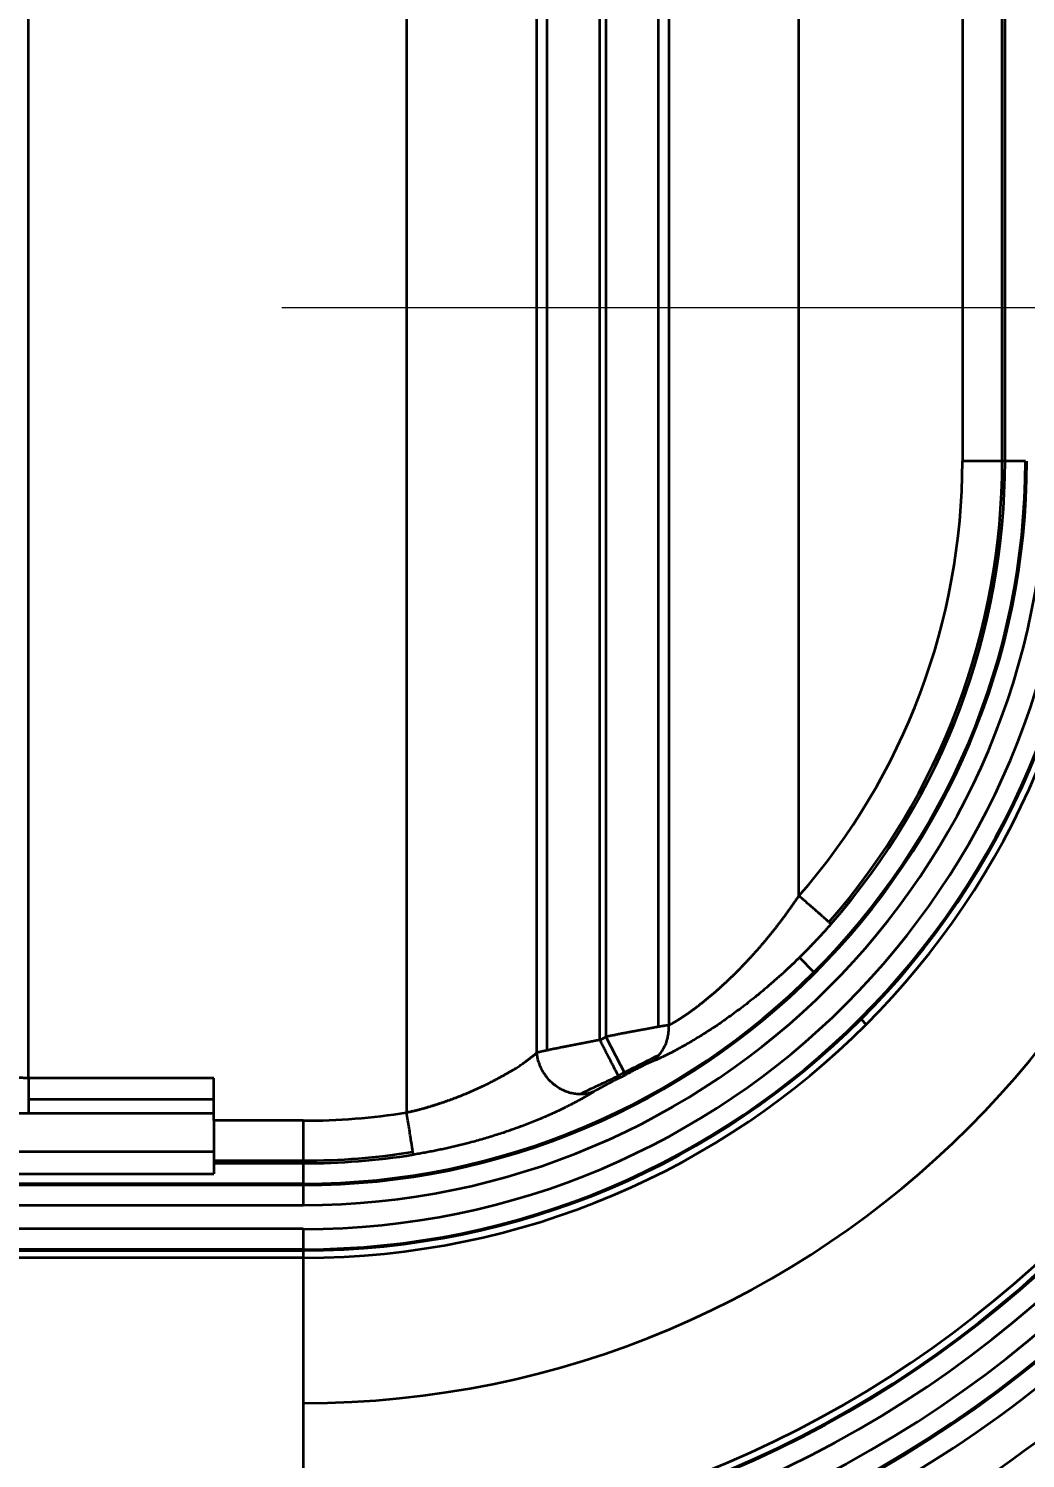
# Model space of a CAD drawing. Header units: millimetres. Extents: x -467 to 269, y 332 to 784.
# Drawn here: x -163.82 to -140.41, y 549.86 to 583.42 of the extents above; entities that cross this region are included whole.
import ezdxf

# ---------------------------------------------------------------- set-up
doc = ezdxf.new("R2010")
doc.units = ezdxf.units.MM
doc.linetypes.add('CENTER', pattern=[50.8, 31.75, -6.35, 6.35, -6.35])
doc.layers.add('1', color=7, linetype='Continuous', true_color=0xffffff)
doc.layers.add('10', color=7, linetype='Continuous', true_color=0xffffff)
doc.layers.add('dim', color=82, linetype='Continuous', lineweight=9)
doc.styles.add('Capful-A', font='')
doc.styles.get('Capful-A').set_extended_font_data('Microsoft YaHei')
doc.dimstyles.new('Capful-A-2.5', dxfattribs={"dimscale": 2.5, "dimtxt": 2.5, "dimasz": 2.5, "dimexe": 1.5, "dimexo": 1, "dimgap": 1.5, "dimtad": 0, "dimdsep": 46, "dimtxsty": 'Capful-A', "dimcen": 0, "dimclrt": 7, "dimazin": 2, "dimtfac": 1, "dimtmove": 0, "dimatfit": 3, "dimfxl": 0, "dimtolj": 1, "dimtzin": 0, "dimarcsym": 0})

# ---------------------------------------------------------------- blocks, each defined once
blk = doc.blocks.new('*D32')
at = {"layer": 'Defpoints', "color": 0, "transparency": 16777216}
for p in [(-231.737, 576.87), (3.263, 576.87)]:
    blk.add_point(p, dxfattribs=at)
at = {"layer": 'dim', "color": 0, "lineweight": -2, "transparency": 16777216}
blk.add_line((4.512, 576.87), (16.555, 576.87), dxfattribs=at)
at = {"layer": 'dim', "color": 7, "transparency": 16777216, "insert": (19.866, 576.87), "char_height": 6.25, "attachment_point": 5, "style": 'Capful-A', "bg_fill": 3, "box_fill_scale": 1.1, "bg_fill_color": 256, "bg_fill_true_color": 13158600, "bg_fill_transparency": 0}
blk.add_mtext('\\A1;0', dxfattribs=at)
at = {"layer": 'Defpoints', "color": 0, "transparency": 16777216}
blk.add_point((16.555, 576.87), dxfattribs=at)

msp = doc.modelspace()

# ---------------------------------------------------------------- linework, layer by layer
at = {"layer": '1', "color": 1, "linetype": 'CENTER', "lineweight": 18, "ltscale": 1.52}
msp.add_line((-466.737, 576.87), (3.263, 576.87), dxfattribs=at)
at = {"layer": '10', "color": 7, "linetype": 'Continuous', "lineweight": 35}
for p, q in [((-163.816, 558.785), (-163.816, 614.873)), ((-154.938, 614.681), (-154.938, 557.979)), ((-151.635, 559.437), (-151.635, 613.224)), ((-150.399, 559.681), (-150.399, 612.979)), ((-150.265, 612.91), (-150.265, 559.751)), ((-149.029, 612.673), (-149.029, 559.987)), ((-145.726, 563.065), (-145.726, 609.596)), ((-141.889, 599.395), (-141.889, 573.265)), ((-140.952, 573.265), (-140.952, 599.395)), ((-140.887, 573.265), (-140.887, 599.395)), ((-140.887, 573.265), (-141.889, 573.265)), ((-140.409, 573.265), (-140.887, 573.265)), ((-145.376, 561.274), (-145.716, 561.615)), ((-144.269, 560.167), (-144.146, 560.044)), ((-150.265, 559.751), (-149.799, 558.863)), ((-159.467, 558.785), (-163.816, 558.785)), ((-159.467, 557.788), (-159.467, 558.785)), ((-159.467, 558.283), (-163.816, 558.283)), ((-163.816, 557.961), (-159.467, 557.961)), ((-159.467, 557.788), (-159.467, 556.785)), ((-157.367, 557.788), (-159.467, 557.788)), ((-157.367, 557.788), (-157.367, 556.785)), ((-304.007, 557.061), (-159.467, 557.061)), ((-159.467, 556.851), (-157.367, 556.851)), ((-304.007, 556.538), (-159.467, 556.538)), ((-159.467, 556.785), (-159.467, 556.538)), ((-157.367, 556.785), (-157.367, 556.307)), ((-157.367, 556.307), (-306.107, 556.307)), ((-157.367, 556.274), (-306.107, 556.274)), ((-157.367, 556.307), (-157.367, 555.806)), ((-306.107, 555.806), (-157.367, 555.806)), ((-157.367, 555.244), (-306.107, 555.244)), ((-157.367, 555.244), (-157.367, 554.742)), ((-306.107, 554.767), (-157.367, 554.767)), ((-306.107, 554.742), (-157.367, 554.742)), ((-157.367, 554.568), (-306.107, 554.568)), ((-157.367, 554.742), (-157.367, 554.568)), ((-157.367, 554.568), (-157.367, 547.743))]:
    msp.add_line(p, q, dxfattribs=at)
for radius, start, end in [(16.959, 270, 0), (27.261, 270, 0), (25.522, 270, 0), (18.698, 270, 0), (25.696, 270, 360), (18.524, 270, 0), (16.991, 270, 0), (18.499, 270, 0), (22.11, 270, 0), (25.721, 270, 0), (27.229, 270, 0), (26.198, 270, 0), (18.022, 270, 0), (26.76, 270, 360), (17.46, 270, 0), (15.478, 318.7745, 0), (16.415, 318.7745, 0), (16.48, 318.7745, 0), (15.267, 297.156, 297.7222), (16.204, 297.156, 297.7222), (16.269, 297.156, 297.7222), (15.478, 270, 279.0284), (16.415, 270, 279.0285), (16.48, 270, 279.0285), (27.74, 293.8923, 315.5524), (28.742, 293.8923, 315.5524)]:
    msp.add_arc((-157.367, 573.265), radius, start, end, dxfattribs=at)
for points in [[(-151.881, 559.382), (-151.881, 577.348), (-151.881, 595.313), (-151.881, 613.279)], [(-148.783, 612.633), (-148.783, 595.098), (-148.783, 577.563), (-148.783, 560.028)], [(-159.467, 556.785), (-158.767, 556.785), (-158.067, 556.785), (-157.367, 556.785)]]:
    msp.add_open_spline(points, degree=3, dxfattribs=at)
for points, knots in [([(-148.783, 560.028), (-148.779, 560.03), (-148.773, 560.033), (-148.762, 560.039), (-148.751, 560.044), (-148.741, 560.05), (-148.729, 560.056), (-148.718, 560.062), (-148.707, 560.068), (-148.695, 560.075), (-148.684, 560.081), (-148.672, 560.088), (-148.66, 560.095), (-148.647, 560.102), (-148.635, 560.109), (-148.622, 560.117), (-148.61, 560.124), (-148.597, 560.132), (-148.584, 560.14), (-148.57, 560.148), (-148.557, 560.157), (-148.543, 560.165), (-148.53, 560.174), (-148.516, 560.183), (-148.502, 560.192), (-148.488, 560.201), (-148.473, 560.21), (-148.459, 560.22), (-148.444, 560.229), (-148.429, 560.239), (-148.414, 560.249), (-148.399, 560.259), (-148.384, 560.27), (-148.369, 560.28), (-148.353, 560.291), (-148.338, 560.302), (-148.322, 560.313), (-148.306, 560.324), (-148.29, 560.335), (-148.274, 560.347), (-148.258, 560.358), (-148.241, 560.37), (-148.225, 560.382), (-148.208, 560.395), (-148.191, 560.407), (-148.174, 560.42), (-148.157, 560.432), (-148.14, 560.445), (-148.123, 560.458), (-148.105, 560.471), (-148.088, 560.485), (-148.07, 560.498), (-148.053, 560.512), (-148.035, 560.526), (-148.017, 560.54), (-147.999, 560.555), (-147.98, 560.569), (-147.962, 560.584), (-147.944, 560.598), (-147.925, 560.613), (-147.907, 560.628), (-147.888, 560.644), (-147.869, 560.659), (-147.85, 560.675), (-147.831, 560.691), (-147.812, 560.707), (-147.793, 560.723), (-147.774, 560.739), (-147.754, 560.755), (-147.735, 560.772), (-147.715, 560.789), (-147.696, 560.806), (-147.676, 560.823), (-147.656, 560.84), (-147.636, 560.858), (-147.616, 560.876), (-147.596, 560.893), (-147.576, 560.911), (-147.556, 560.93), (-147.536, 560.948), (-147.515, 560.967), (-147.495, 560.985), (-147.475, 561.004), (-147.454, 561.023), (-147.433, 561.042), (-147.413, 561.062), (-147.392, 561.081), (-147.371, 561.101), (-147.35, 561.121), (-147.329, 561.141), (-147.308, 561.161), (-147.287, 561.182), (-147.266, 561.202), (-147.245, 561.223), (-147.224, 561.244), (-147.203, 561.265), (-147.181, 561.286), (-147.16, 561.307), (-147.138, 561.329), (-147.117, 561.351), (-147.096, 561.373), (-147.074, 561.395), (-147.052, 561.417), (-147.031, 561.44), (-147.009, 561.462), (-146.987, 561.485), (-146.966, 561.508), (-146.944, 561.531), (-146.922, 561.554), (-146.9, 561.578), (-146.878, 561.601), (-146.856, 561.625), (-146.834, 561.649), (-146.812, 561.673), (-146.79, 561.698), (-146.768, 561.722), (-146.746, 561.747), (-146.724, 561.772), (-146.702, 561.797), (-146.68, 561.822), (-146.658, 561.847), (-146.636, 561.873), (-146.614, 561.898), (-146.591, 561.924), (-146.569, 561.95), (-146.547, 561.976), (-146.525, 562.003), (-146.502, 562.029), (-146.48, 562.056), (-146.458, 562.083), (-146.436, 562.11), (-146.413, 562.137), (-146.391, 562.165), (-146.369, 562.192), (-146.347, 562.22), (-146.324, 562.248), (-146.302, 562.276), (-146.28, 562.304), (-146.257, 562.332), (-146.235, 562.361), (-146.213, 562.39), (-146.191, 562.419), (-146.168, 562.448), (-146.146, 562.477), (-146.124, 562.506), (-146.101, 562.536), (-146.079, 562.566), (-146.057, 562.596), (-146.035, 562.626), (-146.013, 562.656), (-145.99, 562.687), (-145.968, 562.717), (-145.946, 562.748), (-145.924, 562.779), (-145.902, 562.81), (-145.88, 562.841), (-145.858, 562.873), (-145.836, 562.904), (-145.814, 562.936), (-145.792, 562.968), (-145.77, 563), (-145.748, 563.033), (-145.733, 563.054), (-145.726, 563.065)], [0, 0, 0, 0, 0.005311, 0.010624, 0.015938, 0.021254, 0.026572, 0.031892, 0.037214, 0.042539, 0.047867, 0.053197, 0.058531, 0.063868, 0.069209, 0.074553, 0.079902, 0.085255, 0.090613, 0.095975, 0.101342, 0.106714, 0.112092, 0.117475, 0.122864, 0.128259, 0.13366, 0.139067, 0.144481, 0.149902, 0.15533, 0.160765, 0.166208, 0.171658, 0.177116, 0.182582, 0.188056, 0.193538, 0.199029, 0.20453, 0.210039, 0.215557, 0.221084, 0.226622, 0.232169, 0.237726, 0.243293, 0.248871, 0.254459, 0.260058, 0.265667, 0.271288, 0.27692, 0.282564, 0.288219, 0.293887, 0.299566, 0.305257, 0.310961, 0.316678, 0.322407, 0.328149, 0.333904, 0.339672, 0.345454, 0.351249, 0.357058, 0.362881, 0.368718, 0.37457, 0.380436, 0.386316, 0.392211, 0.398121, 0.404046, 0.409987, 0.415942, 0.421914, 0.427901, 0.433903, 0.439922, 0.445957, 0.452008, 0.458076, 0.46416, 0.470261, 0.476379, 0.482513, 0.488665, 0.494835, 0.501021, 0.507226, 0.513448, 0.519688, 0.525945, 0.532221, 0.538516, 0.544828, 0.551159, 0.557509, 0.563877, 0.570265, 0.576671, 0.583097, 0.589542, 0.596006, 0.60249, 0.608993, 0.615516, 0.622059, 0.628622, 0.635205, 0.641808, 0.648432, 0.655076, 0.661741, 0.668426, 0.675132, 0.681859, 0.688607, 0.695376, 0.702166, 0.708978, 0.715811, 0.722665, 0.729541, 0.736439, 0.743359, 0.7503, 0.757264, 0.764249, 0.771257, 0.778288, 0.78534, 0.792415, 0.799513, 0.806633, 0.813776, 0.820942, 0.828131, 0.835343, 0.842578, 0.849836, 0.857118, 0.864423, 0.871751, 0.879103, 0.886478, 0.893878, 0.901301, 0.908748, 0.916218, 0.923713, 0.931232, 0.938775, 0.946343, 0.953934, 0.961551, 0.969191, 0.976856, 0.984546, 0.992261, 1, 1, 1, 1]), ([(-163.816, 558.785), (-163.832, 558.786), (-163.864, 558.786), (-163.913, 558.787), (-163.961, 558.788), (-164.009, 558.791), (-164.058, 558.794), (-164.106, 558.797), (-164.154, 558.801), (-164.202, 558.806), (-164.25, 558.812), (-164.297, 558.818), (-164.345, 558.824), (-164.392, 558.832), (-164.439, 558.84), (-164.486, 558.849), (-164.532, 558.858), (-164.578, 558.868), (-164.624, 558.879), (-164.67, 558.89), (-164.716, 558.902), (-164.761, 558.915), (-164.805, 558.928), (-164.85, 558.942), (-164.894, 558.956), (-164.937, 558.972), (-164.981, 558.988), (-165.023, 559.004), (-165.066, 559.021), (-165.108, 559.039), (-165.149, 559.058), (-165.191, 559.077), (-165.231, 559.097), (-165.271, 559.117), (-165.311, 559.138), (-165.35, 559.16), (-165.389, 559.182), (-165.427, 559.205), (-165.465, 559.229), (-165.502, 559.254), (-165.538, 559.278), (-165.664, 559.368), (-165.852, 559.529), (-166.066, 559.774), (-166.226, 560.009), (-166.343, 560.222), (-166.427, 560.402), (-166.487, 560.548), (-166.531, 560.666), (-166.565, 560.764), (-166.59, 560.842), (-166.617, 560.931), (-166.648, 561.04), (-166.684, 561.177), (-166.717, 561.317), (-166.739, 561.424), (-166.754, 561.499), (-166.762, 561.54), (-166.77, 561.581), (-166.777, 561.622), (-166.784, 561.663), (-166.791, 561.704), (-166.798, 561.746), (-166.805, 561.787), (-166.812, 561.829), (-166.818, 561.871), (-166.824, 561.913), (-166.83, 561.955), (-166.836, 561.997), (-166.842, 562.039), (-166.847, 562.082), (-166.853, 562.124), (-166.858, 562.167), (-166.863, 562.21), (-166.868, 562.253), (-166.871, 562.281), (-166.873, 562.296)], [0, 0, 0, 0, 0.008574, 0.017148, 0.025721, 0.034294, 0.042866, 0.051438, 0.060011, 0.068584, 0.077157, 0.085733, 0.094309, 0.102887, 0.111467, 0.12005, 0.128634, 0.137222, 0.145812, 0.154405, 0.163002, 0.171602, 0.180207, 0.188816, 0.19743, 0.206051, 0.214677, 0.22331, 0.23195, 0.240597, 0.249251, 0.257913, 0.266583, 0.275262, 0.283948, 0.292643, 0.301347, 0.31006, 0.318782, 0.327513, 0.336254, 0.345007, 0.418969, 0.48495, 0.542626, 0.591771, 0.632125, 0.661175, 0.685906, 0.706259, 0.722193, 0.733677, 0.760758, 0.787959, 0.815277, 0.842706, 0.850507, 0.858315, 0.866131, 0.873954, 0.881785, 0.889623, 0.897468, 0.905319, 0.913177, 0.921041, 0.928911, 0.936787, 0.944668, 0.952555, 0.960448, 0.968347, 0.976252, 0.984162, 0.992078, 1, 1, 1, 1]), ([(-144.972, 562.405), (-144.98, 562.395), (-144.996, 562.377), (-145.02, 562.349), (-145.045, 562.322), (-145.07, 562.294), (-145.094, 562.266), (-145.119, 562.238), (-145.145, 562.21), (-145.17, 562.182), (-145.196, 562.154), (-145.221, 562.126), (-145.247, 562.098), (-145.273, 562.07), (-145.3, 562.042), (-145.326, 562.014), (-145.353, 561.985), (-145.38, 561.957), (-145.407, 561.929), (-145.434, 561.9), (-145.461, 561.872), (-145.489, 561.844), (-145.517, 561.815), (-145.544, 561.787), (-145.573, 561.758), (-145.601, 561.73), (-145.629, 561.701), (-145.658, 561.672), (-145.687, 561.644), (-145.716, 561.615), (-145.745, 561.586), (-145.775, 561.558), (-145.804, 561.529), (-145.834, 561.5), (-145.864, 561.471), (-145.894, 561.443), (-145.925, 561.414), (-145.955, 561.385), (-145.986, 561.356), (-146.017, 561.327), (-146.048, 561.298), (-146.105, 561.246), (-146.188, 561.171), (-146.296, 561.074), (-146.403, 560.981), (-146.508, 560.892), (-146.611, 560.805), (-146.734, 560.704), (-146.878, 560.588), (-147.043, 560.461), (-147.207, 560.338), (-147.368, 560.22), (-147.525, 560.11), (-147.678, 560.005), (-147.827, 559.907), (-147.972, 559.814), (-148.113, 559.727), (-148.25, 559.645), (-148.382, 559.569), (-148.48, 559.514), (-148.548, 559.477), (-148.586, 559.456), (-148.623, 559.436), (-148.659, 559.417), (-148.695, 559.398), (-148.73, 559.38), (-148.764, 559.363), (-148.797, 559.346), (-148.829, 559.33), (-148.86, 559.315), (-148.891, 559.3), (-148.92, 559.286), (-148.949, 559.272), (-148.977, 559.259), (-149.004, 559.247), (-149.03, 559.235), (-149.055, 559.223), (-149.08, 559.213), (-149.103, 559.203), (-149.126, 559.193), (-149.147, 559.184), (-149.168, 559.176), (-149.188, 559.168), (-149.201, 559.163), (-149.207, 559.16)], [0, 0, 0, 0, 0.005802, 0.011627, 0.017476, 0.023349, 0.029246, 0.035167, 0.041113, 0.047083, 0.053078, 0.059098, 0.065144, 0.071215, 0.077311, 0.083433, 0.089581, 0.095754, 0.101954, 0.10818, 0.114433, 0.120712, 0.127018, 0.133351, 0.139711, 0.146098, 0.152513, 0.158955, 0.165424, 0.171921, 0.178446, 0.185, 0.191581, 0.19819, 0.204828, 0.211495, 0.21819, 0.224913, 0.231666, 0.238448, 0.245258, 0.252098, 0.275844, 0.299153, 0.322034, 0.344495, 0.366546, 0.388196, 0.423332, 0.458309, 0.493174, 0.527975, 0.561701, 0.59497, 0.627839, 0.660364, 0.692606, 0.724624, 0.756481, 0.788241, 0.798136, 0.807923, 0.817604, 0.82718, 0.836655, 0.846028, 0.855302, 0.86448, 0.873563, 0.882553, 0.891453, 0.900264, 0.908989, 0.917631, 0.926191, 0.934672, 0.943077, 0.951408, 0.959668, 0.967859, 0.975986, 0.984049, 0.992053, 1, 1, 1, 1]), ([(-167.799, 561.988), (-167.796, 561.963), (-167.789, 561.91), (-167.779, 561.831), (-167.767, 561.749), (-167.755, 561.665), (-167.741, 561.58), (-167.727, 561.493), (-167.711, 561.403), (-167.695, 561.312), (-167.677, 561.22), (-167.657, 561.126), (-167.636, 561.03), (-167.595, 560.849), (-167.532, 560.615), (-167.449, 560.357), (-167.382, 560.177), (-167.314, 560.012), (-167.236, 559.842), (-167.135, 559.649), (-167.029, 559.472), (-166.917, 559.309), (-166.8, 559.16), (-166.681, 559.025), (-166.558, 558.903), (-166.436, 558.794), (-166.314, 558.696), (-166.19, 558.607), (-166.061, 558.523), (-165.927, 558.446), (-165.789, 558.375), (-165.647, 558.31), (-165.502, 558.251), (-165.353, 558.197), (-165.244, 558.163), (-165.176, 558.143), (-165.151, 558.136), (-165.127, 558.129), (-165.102, 558.122), (-165.077, 558.116), (-165.052, 558.109), (-165.027, 558.103), (-165.002, 558.097), (-164.977, 558.091), (-164.952, 558.085), (-164.926, 558.079), (-164.901, 558.073), (-164.875, 558.068), (-164.85, 558.063), (-164.824, 558.057), (-164.799, 558.052), (-164.773, 558.047), (-164.747, 558.043), (-164.721, 558.038), (-164.695, 558.033), (-164.669, 558.029), (-164.643, 558.025), (-164.617, 558.021), (-164.591, 558.017), (-164.565, 558.013), (-164.538, 558.009), (-164.512, 558.006), (-164.486, 558.002), (-164.459, 557.999), (-164.433, 557.996), (-164.406, 557.993), (-164.38, 557.99), (-164.353, 557.987), (-164.326, 557.985), (-164.3, 557.982), (-164.273, 557.98), (-164.246, 557.978), (-164.22, 557.976), (-164.193, 557.974), (-164.166, 557.972), (-164.139, 557.97), (-164.112, 557.969), (-164.085, 557.967), (-164.058, 557.966), (-164.032, 557.965), (-164.005, 557.964), (-163.978, 557.963), (-163.951, 557.962), (-163.924, 557.962), (-163.897, 557.961), (-163.87, 557.961), (-163.843, 557.961), (-163.825, 557.961), (-163.816, 557.961)], [0, 0, 0, 0, 0.011569, 0.023496, 0.035784, 0.048433, 0.061444, 0.074818, 0.088558, 0.102662, 0.11713, 0.131963, 0.147159, 0.162718, 0.218454, 0.262012, 0.293355, 0.312441, 0.350365, 0.386892, 0.42199, 0.45565, 0.487883, 0.51871, 0.548119, 0.576086, 0.601669, 0.627045, 0.652209, 0.677166, 0.701922, 0.726474, 0.750822, 0.774964, 0.798901, 0.802718, 0.806534, 0.810348, 0.814162, 0.817974, 0.821785, 0.825594, 0.829403, 0.83321, 0.837016, 0.840821, 0.844625, 0.848427, 0.852229, 0.85603, 0.85983, 0.863628, 0.867426, 0.871223, 0.875019, 0.878814, 0.882609, 0.886403, 0.890196, 0.893988, 0.897779, 0.90157, 0.905361, 0.90915, 0.912939, 0.916728, 0.920516, 0.924304, 0.928091, 0.931877, 0.935664, 0.939449, 0.943235, 0.94702, 0.950805, 0.95459, 0.958375, 0.962159, 0.965943, 0.969727, 0.973511, 0.977296, 0.98108, 0.984864, 0.988648, 0.992432, 0.996216, 1, 1, 1, 1]), ([(-148.783, 560.028), (-148.786, 560.028), (-148.791, 560.027), (-148.799, 560.026), (-148.808, 560.024), (-148.817, 560.023), (-148.826, 560.022), (-148.835, 560.02), (-148.845, 560.019), (-148.855, 560.017), (-148.865, 560.015), (-148.876, 560.014), (-148.887, 560.012), (-148.898, 560.01), (-148.91, 560.008), (-148.922, 560.006), (-148.934, 560.004), (-148.947, 560.002), (-148.96, 560), (-148.973, 559.997), (-148.987, 559.995), (-149.001, 559.992), (-149.015, 559.99), (-149.03, 559.987), (-149.045, 559.985), (-149.06, 559.982), (-149.075, 559.979), (-149.091, 559.976), (-149.108, 559.973), (-149.124, 559.97), (-149.141, 559.967), (-149.159, 559.964), (-149.176, 559.961), (-149.194, 559.957), (-149.212, 559.954), (-149.231, 559.95), (-149.25, 559.947), (-149.269, 559.943), (-149.289, 559.939), (-149.309, 559.936), (-149.329, 559.932), (-149.346, 559.929), (-149.36, 559.926), (-149.371, 559.924), (-149.382, 559.922), (-149.394, 559.92), (-149.407, 559.917), (-149.421, 559.915), (-149.435, 559.912), (-149.45, 559.91), (-149.466, 559.907), (-149.482, 559.904), (-149.499, 559.901), (-149.517, 559.898), (-149.536, 559.894), (-149.556, 559.891), (-149.576, 559.887), (-149.597, 559.883), (-149.619, 559.879), (-149.642, 559.875), (-149.665, 559.871), (-149.689, 559.866), (-149.714, 559.861), (-149.74, 559.856), (-149.767, 559.851), (-149.795, 559.846), (-149.823, 559.84), (-149.852, 559.835), (-149.882, 559.829), (-149.913, 559.823), (-149.945, 559.816), (-149.977, 559.81), (-150.01, 559.803), (-150.045, 559.796), (-150.079, 559.789), (-150.115, 559.782), (-150.152, 559.774), (-150.189, 559.767), (-150.227, 559.759), (-150.252, 559.754), (-150.265, 559.751)], [0, 0, 0, 0, 0.010649, 0.021371, 0.032166, 0.043033, 0.053971, 0.064981, 0.076063, 0.087217, 0.098443, 0.109741, 0.12111, 0.132552, 0.144065, 0.15565, 0.167305, 0.179031, 0.190827, 0.202692, 0.214625, 0.226627, 0.238697, 0.250836, 0.263044, 0.275321, 0.287667, 0.300082, 0.312566, 0.325119, 0.337739, 0.350428, 0.363184, 0.376007, 0.388897, 0.401856, 0.414883, 0.427978, 0.441141, 0.454373, 0.467673, 0.481041, 0.487544, 0.494442, 0.501733, 0.509418, 0.517495, 0.525965, 0.534826, 0.544078, 0.55372, 0.563752, 0.574172, 0.58498, 0.596175, 0.607757, 0.619724, 0.632075, 0.64481, 0.657928, 0.671428, 0.68531, 0.699573, 0.714217, 0.729241, 0.744643, 0.760425, 0.776584, 0.793122, 0.810037, 0.827331, 0.845002, 0.86305, 0.881476, 0.900281, 0.919464, 0.939027, 0.95897, 0.979294, 1, 1, 1, 1]), ([(-149.207, 559.16), (-149.176, 559.18), (-149.146, 559.201), (-149.086, 559.25), (-149.058, 559.277), (-149.003, 559.336), (-148.977, 559.368), (-148.93, 559.436), (-148.908, 559.473), (-148.868, 559.55), (-148.851, 559.59), (-148.822, 559.673), (-148.811, 559.716), (-148.793, 559.804), (-148.787, 559.849), (-148.781, 559.939), (-148.78, 559.984), (-148.783, 560.028)], [0, 0, 0, 0, 0.125, 0.125, 0.25, 0.25, 0.375, 0.375, 0.5, 0.5, 0.625, 0.625, 0.75, 0.75, 0.875, 0.875, 1, 1, 1, 1]), ([(-150.399, 559.681), (-150.406, 559.68), (-150.419, 559.678), (-150.438, 559.674), (-150.458, 559.67), (-150.477, 559.666), (-150.496, 559.663), (-150.515, 559.659), (-150.533, 559.655), (-150.552, 559.652), (-150.57, 559.648), (-150.588, 559.645), (-150.606, 559.641), (-150.623, 559.638), (-150.64, 559.635), (-150.657, 559.631), (-150.674, 559.628), (-150.691, 559.625), (-150.707, 559.621), (-150.723, 559.618), (-150.739, 559.615), (-150.755, 559.612), (-150.77, 559.609), (-150.785, 559.606), (-150.8, 559.603), (-150.815, 559.6), (-150.83, 559.597), (-150.844, 559.595), (-150.858, 559.592), (-150.872, 559.589), (-150.886, 559.586), (-150.899, 559.584), (-150.912, 559.581), (-150.925, 559.579), (-150.938, 559.576), (-150.95, 559.574), (-150.963, 559.571), (-150.975, 559.569), (-150.987, 559.567), (-150.998, 559.564), (-151.01, 559.562), (-151.021, 559.56), (-151.032, 559.558), (-151.042, 559.556), (-151.053, 559.554), (-151.063, 559.552), (-151.073, 559.55), (-151.083, 559.548), (-151.093, 559.546), (-151.102, 559.544), (-151.112, 559.542), (-151.121, 559.541), (-151.13, 559.539), (-151.138, 559.537), (-151.147, 559.536), (-151.155, 559.534), (-151.163, 559.532), (-151.171, 559.531), (-151.178, 559.529), (-151.186, 559.528), (-151.193, 559.527), (-151.2, 559.525), (-151.207, 559.524), (-151.214, 559.523), (-151.22, 559.521), (-151.226, 559.52), (-151.232, 559.519), (-151.238, 559.518), (-151.244, 559.517), (-151.249, 559.516), (-151.255, 559.514), (-151.26, 559.513), (-151.265, 559.512), (-151.27, 559.512), (-151.274, 559.511), (-151.279, 559.51), (-151.296, 559.506), (-151.326, 559.5), (-151.367, 559.492), (-151.406, 559.484), (-151.445, 559.476), (-151.481, 559.469), (-151.517, 559.461), (-151.55, 559.454), (-151.583, 559.448), (-151.614, 559.441), (-151.643, 559.435), (-151.672, 559.429), (-151.698, 559.423), (-151.724, 559.418), (-151.748, 559.412), (-151.771, 559.407), (-151.792, 559.403), (-151.812, 559.398), (-151.831, 559.394), (-151.849, 559.39), (-151.866, 559.386), (-151.876, 559.383), (-151.881, 559.382)], [0, 0, 0, 0, 0.010586, 0.021063, 0.031434, 0.041696, 0.051852, 0.0619, 0.071841, 0.081674, 0.091401, 0.101022, 0.110535, 0.119942, 0.129243, 0.138437, 0.147524, 0.156506, 0.165381, 0.174151, 0.182814, 0.191371, 0.199823, 0.208168, 0.216407, 0.224541, 0.232568, 0.24049, 0.248305, 0.256015, 0.263619, 0.271116, 0.278508, 0.285794, 0.292974, 0.300048, 0.307017, 0.313879, 0.320635, 0.327285, 0.333829, 0.340267, 0.346599, 0.352825, 0.358944, 0.364957, 0.370863, 0.376663, 0.382356, 0.387943, 0.393423, 0.398797, 0.404064, 0.409223, 0.414277, 0.419223, 0.424062, 0.428794, 0.43342, 0.437938, 0.442349, 0.446653, 0.450849, 0.454939, 0.458921, 0.462795, 0.466562, 0.470222, 0.473774, 0.477218, 0.480554, 0.483783, 0.486904, 0.489918, 0.492823, 0.49562, 0.49831, 0.525649, 0.552645, 0.579298, 0.605609, 0.631577, 0.657202, 0.682485, 0.707424, 0.732021, 0.756272, 0.780177, 0.803736, 0.826948, 0.849812, 0.872325, 0.894488, 0.916299, 0.937758, 0.958862, 0.97961, 1, 1, 1, 1]), ([(-154.938, 557.979), (-154.929, 557.981), (-154.912, 557.985), (-154.886, 557.991), (-154.859, 557.996), (-154.832, 558.003), (-154.805, 558.009), (-154.777, 558.015), (-154.75, 558.022), (-154.722, 558.029), (-154.694, 558.036), (-154.665, 558.043), (-154.637, 558.051), (-154.608, 558.058), (-154.579, 558.066), (-154.549, 558.074), (-154.52, 558.082), (-154.49, 558.091), (-154.46, 558.099), (-154.43, 558.108), (-154.399, 558.117), (-154.369, 558.126), (-154.338, 558.136), (-154.307, 558.145), (-154.276, 558.155), (-154.244, 558.165), (-154.212, 558.175), (-154.181, 558.186), (-154.149, 558.196), (-154.117, 558.207), (-154.084, 558.218), (-154.052, 558.229), (-154.019, 558.241), (-153.986, 558.252), (-153.953, 558.264), (-153.92, 558.276), (-153.887, 558.288), (-153.854, 558.3), (-153.82, 558.313), (-153.787, 558.326), (-153.753, 558.339), (-153.719, 558.352), (-153.685, 558.365), (-153.651, 558.379), (-153.617, 558.392), (-153.583, 558.406), (-153.549, 558.42), (-153.515, 558.435), (-153.481, 558.449), (-153.446, 558.464), (-153.412, 558.479), (-153.378, 558.494), (-153.343, 558.509), (-153.309, 558.525), (-153.274, 558.54), (-153.24, 558.556), (-153.206, 558.572), (-153.171, 558.589), (-153.137, 558.605), (-153.084, 558.631), (-153.014, 558.665), (-152.93, 558.708), (-152.849, 558.75), (-152.773, 558.79), (-152.701, 558.829), (-152.632, 558.867), (-152.568, 558.904), (-152.507, 558.939), (-152.45, 558.973), (-152.396, 559.006), (-152.346, 559.037), (-152.299, 559.068), (-152.255, 559.097), (-152.214, 559.125), (-152.176, 559.151), (-152.14, 559.176), (-152.107, 559.2), (-152.077, 559.223), (-152.049, 559.245), (-152.023, 559.265), (-151.999, 559.284), (-151.977, 559.302), (-151.957, 559.318), (-151.939, 559.333), (-151.922, 559.347), (-151.907, 559.36), (-151.894, 559.371), (-151.885, 559.379), (-151.881, 559.382)], [0, 0, 0, 0, 0.006457, 0.012985, 0.019584, 0.026255, 0.032997, 0.039811, 0.046696, 0.053654, 0.060684, 0.067785, 0.07496, 0.082206, 0.089526, 0.096918, 0.104383, 0.111921, 0.119532, 0.127216, 0.134973, 0.142804, 0.150709, 0.158686, 0.166738, 0.174863, 0.183063, 0.191336, 0.199683, 0.208104, 0.2166, 0.225169, 0.233813, 0.242532, 0.251325, 0.260192, 0.269134, 0.278151, 0.287243, 0.296409, 0.30565, 0.314966, 0.324357, 0.333824, 0.343365, 0.352981, 0.362673, 0.37244, 0.382282, 0.392199, 0.402192, 0.412261, 0.422405, 0.432624, 0.442919, 0.45329, 0.463736, 0.474258, 0.484856, 0.495529, 0.523736, 0.551188, 0.577884, 0.603826, 0.629012, 0.653444, 0.67712, 0.700042, 0.722208, 0.74362, 0.764276, 0.784178, 0.803325, 0.821717, 0.839354, 0.856237, 0.872365, 0.887738, 0.902357, 0.916222, 0.929332, 0.941688, 0.95329, 0.964139, 0.974233, 0.983575, 0.992164, 1, 1, 1, 1]), ([(-150.534, 558.472), (-150.592, 558.448), (-150.655, 558.429), (-150.757, 558.412), (-150.793, 558.409), (-150.866, 558.406), (-150.903, 558.407), (-150.98, 558.414), (-151.019, 558.42), (-151.097, 558.437), (-151.136, 558.449), (-151.214, 558.477), (-151.253, 558.494), (-151.329, 558.532), (-151.366, 558.554), (-151.437, 558.603), (-151.472, 558.629), (-151.538, 558.686), (-151.569, 558.717), (-151.627, 558.78), (-151.654, 558.814), (-151.703, 558.883), (-151.726, 558.918), (-151.766, 558.99), (-151.784, 559.026), (-151.815, 559.099), (-151.828, 559.136), (-151.861, 559.244), (-151.875, 559.315), (-151.881, 559.382)], [0, 0, 0, 0, 0.125, 0.125, 0.1875, 0.1875, 0.25, 0.25, 0.3125, 0.3125, 0.375, 0.375, 0.4375, 0.4375, 0.5, 0.5, 0.5625, 0.5625, 0.625, 0.625, 0.6875, 0.6875, 0.75, 0.75, 0.8125, 0.8125, 0.875, 0.875, 1, 1, 1, 1]), ([(-149.827, 558.918), (-149.705, 558.979), (-149.588, 559.039), (-149.296, 559.188), (-149.138, 559.27), (-149.005, 559.336), (-149.004, 559.336), (-149.004, 559.337)], [0, 0, 0, 0, 0.387252, 0.387252, 0.998084, 0.998084, 1, 1, 1, 1]), ([(-149.207, 559.16), (-149.209, 559.16), (-149.212, 559.158), (-149.217, 559.156), (-149.222, 559.154), (-149.228, 559.152), (-149.233, 559.149), (-149.239, 559.147), (-149.245, 559.144), (-149.251, 559.141), (-149.258, 559.138), (-149.264, 559.135), (-149.271, 559.132), (-149.278, 559.129), (-149.285, 559.126), (-149.293, 559.122), (-149.3, 559.119), (-149.308, 559.115), (-149.316, 559.111), (-149.324, 559.107), (-149.333, 559.103), (-149.341, 559.099), (-149.35, 559.095), (-149.359, 559.09), (-149.368, 559.086), (-149.377, 559.081), (-149.387, 559.076), (-149.396, 559.071), (-149.406, 559.066), (-149.416, 559.061), (-149.427, 559.056), (-149.437, 559.051), (-149.457, 559.04), (-149.488, 559.025), (-149.529, 559.004), (-149.572, 558.982), (-149.609, 558.963), (-149.639, 558.947), (-149.662, 558.935), (-149.684, 558.923), (-149.707, 558.911), (-149.73, 558.899), (-149.753, 558.888), (-149.776, 558.876), (-149.791, 558.867), (-149.799, 558.863)], [0, 0, 0, 0, 0.014851, 0.029683, 0.044503, 0.059318, 0.074136, 0.088964, 0.10381, 0.11868, 0.133581, 0.148521, 0.163507, 0.178546, 0.193645, 0.20881, 0.224049, 0.239367, 0.254773, 0.270272, 0.28587, 0.301573, 0.317389, 0.333322, 0.349379, 0.365565, 0.381886, 0.398347, 0.414954, 0.431712, 0.448625, 0.465699, 0.482938, 0.546379, 0.610043, 0.674185, 0.739057, 0.772047, 0.804867, 0.837547, 0.87012, 0.902619, 0.935077, 0.967526, 1, 1, 1, 1]), ([(-150.888, 558.407), (-150.879, 558.411), (-150.871, 558.415), (-150.766, 558.464), (-150.665, 558.51), (-150.465, 558.605), (-150.365, 558.652), (-150.165, 558.748), (-150.066, 558.796), (-149.969, 558.844)], [0, 0, 0, 0, 0.027403, 0.027403, 0.351806, 0.351806, 0.676209, 0.676209, 1, 1, 1, 1]), ([(-163.816, 558.785), (-163.816, 558.705), (-163.816, 558.624), (-163.816, 558.468), (-163.816, 558.392), (-163.816, 558.249), (-163.816, 558.182), (-163.816, 558.061), (-163.816, 558.007), (-163.816, 557.961)], [0, 0, 0, 0, 0.25, 0.25, 0.5, 0.5, 0.75, 0.75, 1, 1, 1, 1]), ([(-150.534, 558.472), (-150.539, 558.469), (-150.547, 558.464), (-150.561, 558.455), (-150.574, 558.447), (-150.588, 558.438), (-150.602, 558.43), (-150.616, 558.421), (-150.63, 558.413), (-150.645, 558.404), (-150.659, 558.395), (-150.674, 558.386), (-150.689, 558.377), (-150.705, 558.368), (-150.72, 558.359), (-150.736, 558.35), (-150.752, 558.341), (-150.768, 558.332), (-150.784, 558.323), (-150.801, 558.313), (-150.817, 558.304), (-150.834, 558.295), (-150.851, 558.285), (-150.869, 558.276), (-150.886, 558.266), (-150.904, 558.257), (-150.922, 558.247), (-150.94, 558.237), (-150.958, 558.227), (-150.977, 558.218), (-150.995, 558.208), (-151.014, 558.198), (-151.033, 558.188), (-151.053, 558.178), (-151.072, 558.168), (-151.092, 558.158), (-151.112, 558.148), (-151.126, 558.14), (-151.134, 558.136), (-151.135, 558.136)], [0, 0, 0, 0, 0.027529, 0.055049, 0.08256, 0.110064, 0.137564, 0.165059, 0.192552, 0.220044, 0.247537, 0.275032, 0.302531, 0.330034, 0.357544, 0.385062, 0.412589, 0.440128, 0.467678, 0.495243, 0.522822, 0.550419, 0.578034, 0.605668, 0.633324, 0.661002, 0.688704, 0.716431, 0.744186, 0.771969, 0.799782, 0.827625, 0.855502, 0.883412, 0.911359, 0.939341, 0.967363, 0.995424, 1, 1, 1, 1]), ([(-149.941, 558.789), (-149.946, 558.787), (-149.954, 558.783), (-149.967, 558.776), (-149.98, 558.77), (-149.993, 558.763), (-150.005, 558.757), (-150.018, 558.75), (-150.03, 558.744), (-150.043, 558.737), (-150.055, 558.731), (-150.068, 558.724), (-150.08, 558.718), (-150.092, 558.712), (-150.105, 558.705), (-150.117, 558.699), (-150.129, 558.693), (-150.141, 558.686), (-150.153, 558.68), (-150.165, 558.674), (-150.177, 558.668), (-150.189, 558.661), (-150.201, 558.655), (-150.212, 558.649), (-150.224, 558.643), (-150.236, 558.637), (-150.247, 558.631), (-150.259, 558.625), (-150.27, 558.619), (-150.282, 558.612), (-150.296, 558.605), (-150.313, 558.596), (-150.333, 558.585), (-150.352, 558.575), (-150.371, 558.565), (-150.388, 558.556), (-150.405, 558.546), (-150.421, 558.537), (-150.437, 558.529), (-150.452, 558.521), (-150.466, 558.513), (-150.479, 558.505), (-150.491, 558.498), (-150.503, 558.491), (-150.514, 558.484), (-150.525, 558.478), (-150.531, 558.474), (-150.534, 558.472)], [0, 0, 0, 0, 0.018008, 0.035949, 0.053828, 0.071649, 0.089418, 0.10714, 0.124821, 0.142465, 0.160078, 0.177666, 0.195234, 0.212787, 0.23033, 0.24787, 0.265411, 0.28296, 0.30052, 0.318099, 0.3357, 0.353331, 0.370995, 0.388699, 0.406447, 0.424245, 0.442098, 0.460011, 0.477989, 0.496038, 0.514162, 0.547203, 0.579713, 0.611723, 0.643269, 0.674386, 0.705112, 0.735485, 0.765547, 0.795339, 0.824903, 0.854283, 0.883523, 0.912669, 0.941767, 0.970862, 1, 1, 1, 1]), ([(-151.135, 558.136), (-151.141, 558.133), (-151.154, 558.127), (-151.173, 558.117), (-151.194, 558.107), (-151.25, 558.079), (-151.342, 558.034), (-151.476, 557.972), (-151.615, 557.909), (-151.76, 557.847), (-151.91, 557.784), (-152.065, 557.722), (-152.266, 557.645), (-152.515, 557.555), (-152.819, 557.454), (-153.134, 557.357), (-153.373, 557.291), (-153.526, 557.251), (-153.59, 557.234), (-153.655, 557.218), (-153.72, 557.202), (-153.785, 557.186), (-153.85, 557.171), (-153.915, 557.156), (-153.981, 557.141), (-154.047, 557.127), (-154.112, 557.113), (-154.179, 557.099), (-154.245, 557.086), (-154.311, 557.072), (-154.378, 557.06), (-154.445, 557.047), (-154.512, 557.035), (-154.579, 557.023), (-154.646, 557.011), (-154.713, 557), (-154.758, 556.993), (-154.781, 556.989)], [0, 0, 0, 0, 0.006498, 0.014271, 0.022057, 0.029855, 0.076353, 0.122743, 0.169094, 0.215475, 0.261953, 0.308597, 0.355474, 0.437186, 0.518781, 0.600617, 0.683045, 0.699004, 0.714934, 0.730838, 0.746719, 0.76258, 0.778424, 0.794254, 0.810072, 0.825881, 0.841683, 0.857483, 0.873282, 0.889084, 0.904891, 0.920706, 0.936532, 0.952371, 0.968227, 0.984103, 1, 1, 1, 1]), ([(-154.781, 556.989), (-154.782, 556.994), (-154.783, 557.004), (-154.788, 557.035), (-154.792, 557.057), (-154.8, 557.11), (-154.805, 557.142), (-154.817, 557.216), (-154.823, 557.257), (-154.838, 557.348), (-154.846, 557.397), (-154.862, 557.502), (-154.871, 557.558), (-154.89, 557.673), (-154.899, 557.733), (-154.918, 557.855), (-154.928, 557.917), (-154.938, 557.979)], [0, 0, 0, 0, 0.125, 0.125, 0.25, 0.25, 0.375, 0.375, 0.5, 0.5, 0.625, 0.625, 0.75, 0.75, 0.875, 0.875, 1, 1, 1, 1])]:
    msp.add_open_spline(points, degree=3, knots=knots, dxfattribs=at)
for points, weights in [([(-144.972, 562.405), (-145.001, 562.43), (-145.307, 562.698), (-145.726, 563.065)], [1.15516449472, 0.948281252716, 0.948278501798, 1.15515624196]), ([(-149.941, 558.789), (-149.958, 558.823), (-150.136, 559.169), (-150.399, 559.681)], [1.27685690569, 0.996665369536, 0.929148581562, 1.07430654176])]:
    msp.add_rational_spline(points, weights, degree=3, dxfattribs=at)

# ---------------------------------------------------------------- next in the draw order: dimensions: what is measured, and where the dimension line sits
at = {"layer": 'dim'}
dim = msp.add_ordinate_dim(feature_location=(3.262971648, 576.870444756), offset=(13.29196696, 0), dtype=0, origin=(-231.737028352, 576.870444756), dimstyle='Capful-A-2.5', override={"dimasz": 2, "dimexe": 0.49975, "dimexo": 0.49975, "dimgap": 0.49975}, dxfattribs=at)
dim.commit()
dim.dimension.update_dxf_attribs({"geometry": '*D32', "text_midpoint": (19.866127682, 576.870444756)})

doc.saveas('drawing.dxf')
